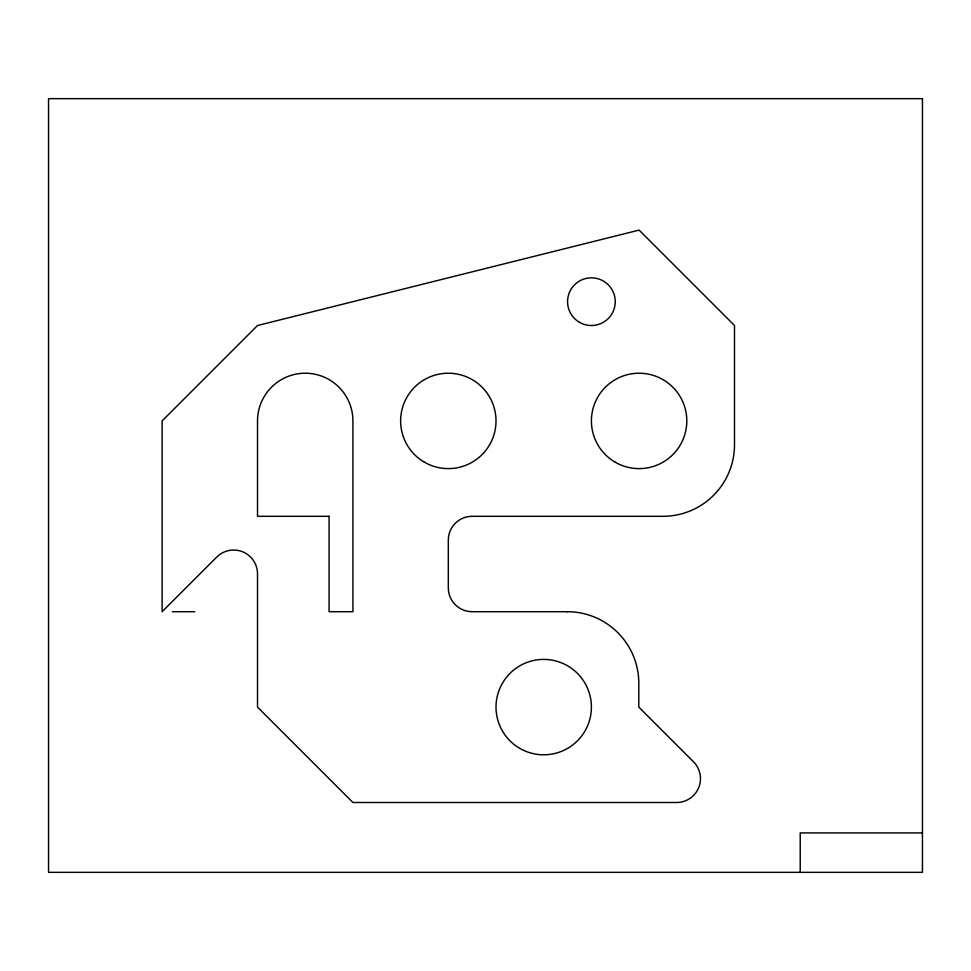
<?xml version="1.0" encoding="UTF-8"?>
<svg xmlns="http://www.w3.org/2000/svg" width="971" height="971" viewBox="0 0 971 971"><rect width="100%" height="100%" fill="white"/><g stroke="black" fill="none" stroke-linecap="round" stroke-linejoin="round"><path stroke-width="1.46" d="M172.292 611.706L194.746 611.706M567.562 611.706L472.161 611.706A23.85 23.85 0 0 1 448.311 587.856L448.311 540.155A23.85 23.85 0 0 1 472.161 516.305L662.95 516.305A71.551 71.551 0 0 0 734.501 444.767L734.501 325.491L639.1 230.103L257.521 325.516L162.121 420.916L162.121 611.706L216.812 557.026A23.85 23.85 0 0 1 257.521 573.885L257.521 707.106L352.922 802.495L676.617 802.495A23.85 23.85 0 0 0 693.488 761.786L638.797 707.106L638.797 683.256A71.551 71.551 0 0 0 567.258 611.706M922.45 832.924L800.225 832.924L800.225 872.346M922.45 98.654L48.55 98.654L48.55 872.346L922.45 872.346L922.45 98.654M329.072 516.305L257.521 516.305L257.521 420.916A47.7 47.7 0 0 1 305.222 373.216A47.7 47.7 0 0 1 352.922 420.916L352.922 611.706L329.072 611.706L329.072 516.305M424.461 462.22A47.7 47.7 0 0 0 496.011 420.916A47.7 47.7 0 0 0 424.461 379.612A47.7 47.7 0 0 0 424.461 462.22M615.25 462.22A47.7 47.7 0 0 0 686.8 420.916A47.7 47.7 0 0 0 615.25 379.612A47.7 47.7 0 0 0 615.25 462.22M519.861 748.41A47.7 47.7 0 0 0 591.4 707.106A47.7 47.7 0 0 0 519.861 665.79A47.7 47.7 0 0 0 519.861 748.41M579.481 322.323A23.85 23.85 0 0 0 615.25 301.665A23.85 23.85 0 0 0 579.481 281.02A23.85 23.85 0 0 0 579.481 322.323"/></g></svg>
